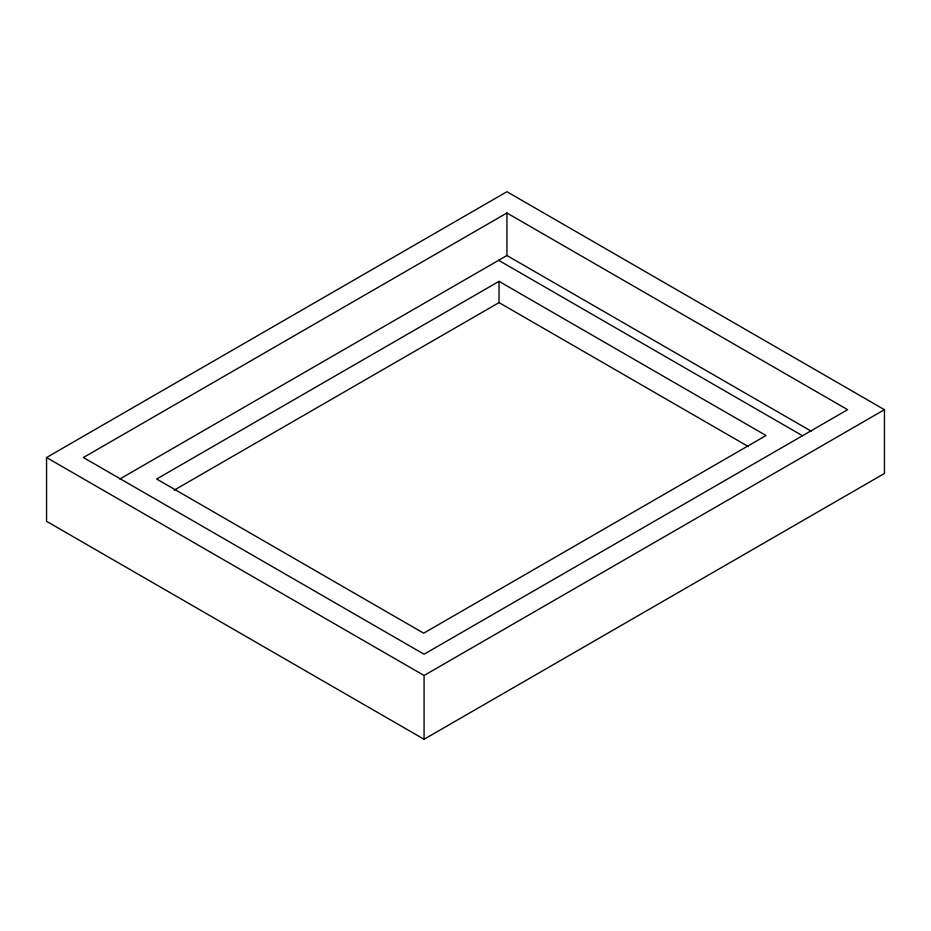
<?xml version="1.0" encoding="UTF-8"?>
<svg xmlns="http://www.w3.org/2000/svg" width="931" height="931" viewBox="0 0 931 931"><rect width="100%" height="100%" fill="white"/><g stroke="black" fill="none" stroke-linecap="round" stroke-linejoin="round"><path stroke-width="1.4" d="M46.55 457.528L506.93 191.728L884.45 409.687L884.45 473.472L424.07 739.272L46.55 521.313L46.55 457.528L424.07 675.487L884.45 409.687M506.93 212.99L83.383 457.528L424.07 654.214L847.617 409.687L506.93 212.99L506.93 255.513L119.831 479.011M499.028 281.348L156.652 479.023L423.675 633.185L766.05 435.51L499.028 281.348L499.028 302.61L174.272 490.113M506.93 255.513L811.157 431.158M498.632 260.308L802.487 435.731M499.028 302.61L748.419 446.589M424.07 675.487L424.07 739.272"/></g></svg>
